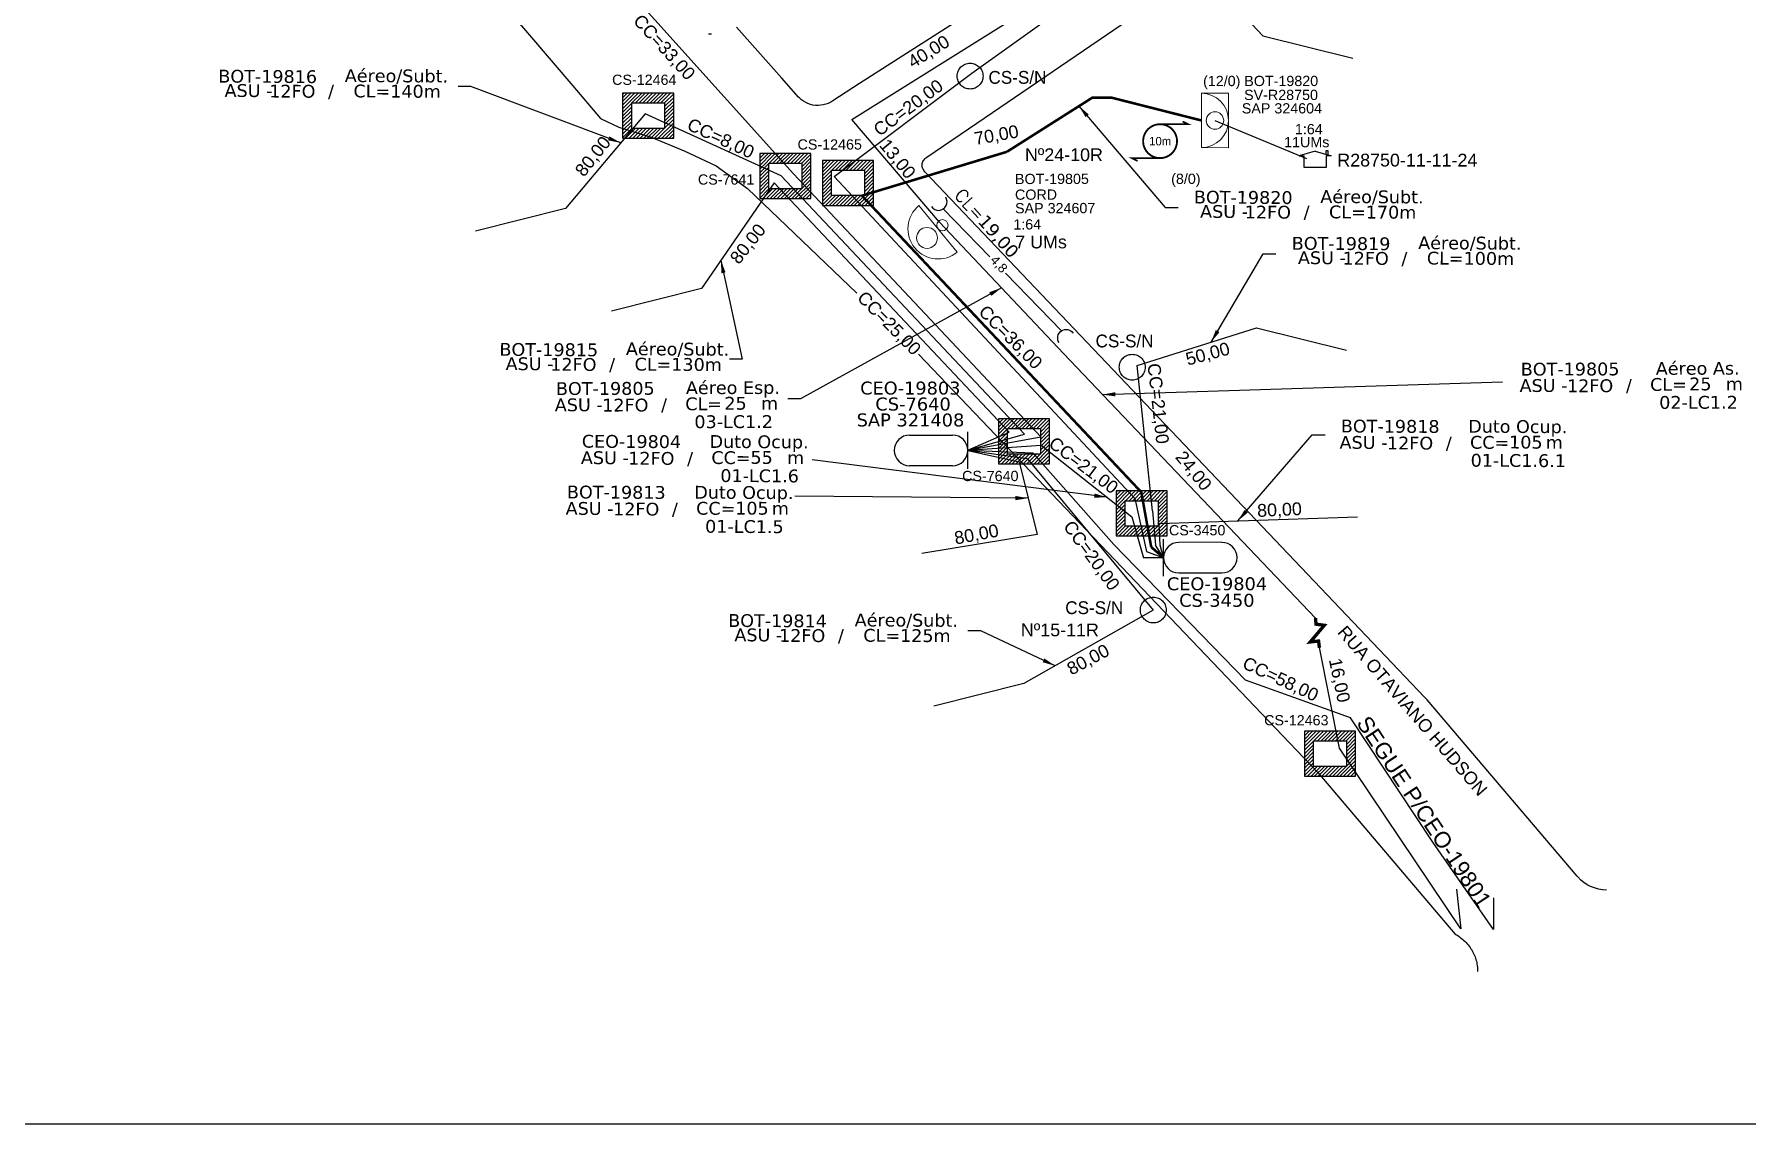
# Model space of a CAD drawing. Header units: metres. Extents: x -1286 to -445, y -500 to 94.
# Drawn here: x -978.2 to -710.5, y -499.8 to -329.5 of the extents above; entities that cross this region are included whole.
import ezdxf
from ezdxf.enums import TextEntityAlignment as Align

# ---------------------------------------------------------------- set-up
doc = ezdxf.new("R2010")
doc.units = ezdxf.units.M
doc.linetypes.add('PHANTOM2', pattern=[1.25, 0.625, -0.125, 0.125, -0.125, 0.125, -0.125])
for name, color, linetype in [('10.0-Cartográfico', 4, 'Continuous'), ('10.1-Caixas Subterrâneas', 5, 'Continuous'), ('10.3-Nome das Ruas', 252, 'Continuous'), ('20.4-CEOS', 1, 'Continuous'), ('20.5-CEO', 1, 'Continuous'), ('CAP a instalar', 1, 'Continuous'), ('Folga', 1, 'Continuous'), ('label_cabos', 7, 'Continuous'), ('Legenda', 1, 'Continuous'), ('locais', 7, 'Continuous'), ('Subida Lateral', 5, 'Continuous'), ('surveys', 7, 'Continuous'), ('surveys legendas', 7, 'Continuous')]:
    doc.layers.add(name, color=color, linetype=linetype)
for name, color, linetype, lineweight in [("20.0-LEGENDA DOS CDO'S", 1, 'Continuous', 0), ('20.1-CDO_INTERIOR', 1, 'Continuous', 0), ('20.2-CDO_POSTE', 1, 'Continuous', 5), ('20.6-CORDOALHA_SUPORTE', 7, 'Continuous', 25), ('CORDOALHA_SUPORTE', 7, 'Continuous', 25)]:
    doc.layers.add(name, color=color, linetype=linetype, lineweight=lineweight)
doc.layers.add('DROP DE CLIENTE', color=140, linetype='Continuous', plot=False)
doc.layers.add('EXTRA', color=50, linetype='Continuous', plot=False)
doc.styles.add('ARIAL', font='arial.ttf')
doc.styles.add('DIGICADE', font='arial.ttf')
doc.styles.add('ROMANS', font='romans.shx')
doc.styles.add('siredit', font='verdana.ttf')
doc.linetypes.add('FENCELINE1', pattern='A,0.25,-0.1,[133,ltypeshp.shx,S=0.1,R=0,X=-0.1,Y=0],-0.1,1', length=1.45)
doc.dimstyles.new('CC', dxfattribs={"dimtxt": 0.8, "dimasz": 2, "dimexe": 0.18, "dimexo": 0.0625, "dimgap": 0.09, "dimtad": 0, "dimdec": 0, "dimrnd": 1, "dimzin": 0, "dimdsep": 46, "dimtxsty": 'siredit', "dimblk": 'NONE', "dimcen": 0, "dimse1": 1, "dimse2": 1, "dimsd1": 1, "dimsd2": 1, "dimclrt": 7, "dimadec": 0, "dimazin": 0, "dimtfac": 1, "dimtdec": 0, "dimtofl": 0, "dimtmove": 0, "dimatfit": 3, "dimfxl": 0, "dimtolj": 1, "dimtzin": 0, "dimarcsym": 0})

# ---------------------------------------------------------------- blocks, each defined once
blk = doc.blocks.new('MHMZ')
at = {"color": 0, "linetype": 'PHANTOM2'}
blk.add_circle((0, 0), 0.0000101, dxfattribs=at)
blk = doc.blocks.new('Poste')
at = {"layer": 'locais', "color": 10}
blk.add_lwpolyline([(-43.07, -22.9), (-43.07, -22.9)], dxfattribs=at)
blk.add_lwpolyline([(-43.07, -22.9), (-43.07, -22.9)], dxfattribs=at)
blk.add_circle((-43.07, -22.9), 0.00000576, dxfattribs=at)
blk = doc.blocks.new('*X70')
at = {"color": 0, "linetype": 'Continuous'}
for p, q in [((-1.25, 0.34099), (-0.49099, 1.1)), ((-1.25, 0.517767), (-0.667767, 1.1)), ((-1.25, 0.694544), (-0.844544, 1.1)), ((-1.25, 0.87132), (-1.02132, 1.1)), ((-1.25, 1.048097), (-1.198097, 1.1)), ((-0.789214, 0.625), (-0.314214, 1.1)), ((-0.612437, 0.625), (-0.137437, 1.1)), ((-0.43566, 0.625), (0.03934, 1.1)), ((-0.258883, 0.625), (0.216117, 1.1)), ((-0.082107, 0.625), (0.392893, 1.1)), ((0.09467, 0.625), (0.56967, 1.1)), ((0.271447, 0.625), (0.746447, 1.1)), ((0.448223, 0.625), (0.923223, 1.1)), ((0.625, 0.625), (1.1, 1.1)), ((0.801777, 0.625), (1.25, 1.073223)), ((0.8035, 0.449947), (1.25, 0.896447)), ((-1.25, 0.164214), (-0.8035, 0.610714)), ((-1.25, -0.012563), (-0.8035, 0.433937)), ((-1.25, -0.18934), (-0.8035, 0.25716)), ((-1.25, -0.366117), (-0.8035, 0.080383)), ((0.8035, 0.27317), (1.25, 0.71967)), ((0.8035, 0.096393), (1.25, 0.542893)), ((0.8035, -0.080383), (1.25, 0.366117)), ((0.8035, -0.25716), (1.25, 0.18934)), ((0.8035, -0.433937), (1.25, 0.012563)), ((-1.25, -0.542893), (-0.8035, -0.096393)), ((-1.25, -0.71967), (-0.8035, -0.27317)), ((-1.25, -0.896447), (-0.8035, -0.449947)), ((-1.25, -1.073223), (-0.801777, -0.625)), ((-1.1, -1.1), (-0.625, -0.625)), ((-0.923223, -1.1), (-0.448223, -0.625)), ((-0.746447, -1.1), (-0.271447, -0.625)), ((-0.56967, -1.1), (-0.09467, -0.625)), ((-0.392893, -1.1), (0.082107, -0.625)), ((-0.216117, -1.1), (0.258883, -0.625)), ((-0.03934, -1.1), (0.43566, -0.625)), ((0.137437, -1.1), (0.612437, -0.625)), ((0.314214, -1.1), (0.789214, -0.625)), ((0.49099, -1.1), (1.25, -0.34099)), ((0.667767, -1.1), (1.25, -0.517767)), ((0.8035, -0.610714), (1.25, -0.164214)), ((0.844544, -1.1), (1.25, -0.694544)), ((1.02132, -1.1), (1.25, -0.87132)), ((1.198097, -1.1), (1.25, -1.048097))]:
    blk.add_line(p, q, dxfattribs=at)
blk = doc.blocks.new('MANHOLE_MQ')
at = {"color": 0, "linetype": 'Continuous'}
for p, q in [((0.00000623, 0.00000569), (-0.00000627, 0.00000569)), ((-0.00000627, 0.00000569), (-0.00000627, -0.00000531)), ((0.00000623, -0.00000531), (0.00000623, 0.00000569)), ((-0.00000404, 0.00000331), (0.00000399, 0.00000331)), ((-0.00000404, -0.00000294), (-0.00000404, 0.00000331)), ((0.00000399, 0.00000331), (0.00000399, -0.00000294)), ((0.00000399, -0.00000294), (-0.00000404, -0.00000294)), ((0.00000399, -0.00000294), (0.00000399, -0.00000294)), ((-0.00000627, -0.00000531), (0.00000623, -0.00000531))]:
    blk.add_line(p, q, dxfattribs=at)
at = {"color": 0, "linetype": 'Continuous', "xscale": 5e-06, "yscale": 5e-06, "zscale": 1e-05}
blk.add_blockref('*X70', (-0.00000002, 0.00000019), dxfattribs=at)
blk = doc.blocks.new('CDOE_CT_POST_DESENHO')
at = {"color": 0}
blk.add_line((2.14, 0.39), (-2.11, 0.39), dxfattribs=at)
for centre, radius in [((0.01, 1.4), 0.733), ((0.01, 0), 0.393)]:
    blk.add_circle(centre, radius, dxfattribs=at)
blk.add_arc((0.01, 0.39), 2.12, 0, 180, dxfattribs=at)
blk = doc.blocks.new('Inst CDOE-8 CAIXA DIST OPT CDOE 48F_8D C_SPL OPTAP')
at = {"layer": "20.0-LEGENDA DOS CDO'S", "color": 0}
for tag, p, style, flags in [('ID_ATIVIDADE', (0.12, 6.47), 'ARIAL', 3), ('FATOR', (7.92, 6.47), 'ARIAL', 1), ('QTDE', (0.23, -0.97), 'DIGICADE', 3)]:
    blk.add_attdef(tag, p, '', height=0.8, rotation=0.118, dxfattribs=dict(at, style=style, flags=flags))
at = {"layer": "20.0-LEGENDA DOS CDO'S", "color": 0, "style": 'ARIAL'}
for tag, p, height in [('FID', (0.12, 5.25), 0.8), ('FIBRAS_UTILIZADAS', (2.38, 5.26), 0.8), ('CORDOALHA', (0.12, 4.02), 0.8), ('SAP', (0.12, 2.96), 0.8), ('1:XX', (-0.01, 1.7), 0.8), ('UMS', (0.14, 0.22), 1)]:
    blk.add_attdef(tag, p, '', height=height, rotation=0.118, dxfattribs=at)
blk = doc.blocks.new('Inst CORD BENZINAL 4.55MM 3F (sem recursos)')
at = {"layer": '20.6-CORDOALHA_SUPORTE', "color": 0, "lineweight": 0, "style": 'ROMANS'}
blk.add_attdef('LANCE', text='', height=1, dxfattribs=at).set_placement((-0.54, -2.21), align=Align.RIGHT)
at = {"layer": '20.6-CORDOALHA_SUPORTE', "color": 0, "style": 'siredit'}
blk.add_attdef('QTDE', (-0.54, -2.21), '', height=1, rotation=359.69, dxfattribs=at)
at = {"layer": '20.6-CORDOALHA_SUPORTE', "color": 0, "lineweight": 0, "style": 'ROMANS'}
for tag, p, flags in [('FATOR', (-5.2, -4.44), 3), ('ID_ATIVIDADE', (-5.2, -6.67), 3), ('FID', (-5.2, -8.9), 1)]:
    blk.add_attdef(tag, p, '', height=1, dxfattribs=dict(at, flags=flags))
blk = doc.blocks.new('Inst CB DT OCUP CFOA-SM-ASU-120-S-12')
at = {"layer": 'label_cabos', "color": 0, "style": 'siredit'}
for tag, flags, p in [('ID_ATIVIDADE', 3, (1.31, 2.67)), ('FATOR', 1, (11.56, 2.55))]:
    blk.add_attdef(tag, text='', height=1, rotation=359.69, dxfattribs=dict(at, flags=flags)).set_placement(p, align=Align.MIDDLE_CENTER)
for tag, p in [('DESTINO_CABO', (3.13, 1.26)), ('TIPO_CABO', (13.11, 1.24)), ('TIPO_CABO', (1.26, 0)), ('CABO', (4.69, -0.05)), ('/', (7.71, -0.05)), ('LANCE', (10.91, 0)), ('UND', (15.96, 0)), ('FID', (13.15, -1.41))]:
    blk.add_attdef(tag, text='', height=1, rotation=359.69, dxfattribs=at).set_placement(p, align=Align.MIDDLE_CENTER)
blk.add_attdef('QTDE', (12.43, -0.47), '', height=1, rotation=359.69, dxfattribs=at)
blk = doc.blocks.new('_None')
blk = doc.blocks.new('LEGENDA DOS CABOS')
at = {"layer": 'EXTRA', "color": 0, "style": 'siredit'}
for tag, p in [('ID', (4.6, 0.97)), ('XX', (9.03, 0.97))]:
    blk.add_attdef(tag, text='', height=0.48, rotation=359.69, dxfattribs=at).set_placement(p, align=Align.MIDDLE_CENTER)
at = {"layer": 'Legenda', "color": 0, "style": 'siredit'}
for tag, p in [('TIPO_CABO', (1.31, 0)), ('CABO', (4.69, -0.05)), ('/', (6.81, -0.05)), ('METROS', (10.03, -0.05))]:
    blk.add_attdef(tag, text='', height=0.8, rotation=359.69, dxfattribs=at).set_placement(p, align=Align.MIDDLE_CENTER)
blk = doc.blocks.new('Inst CB ESP CFOA-SM-ASU-120-S-12')
at = {"layer": 'label_cabos', "color": 0, "style": 'siredit'}
for tag, flags, p in [('ID_ATIVIDADE', 3, (1.31, 2.67)), ('FATOR', 1, (11.56, 2.55))]:
    blk.add_attdef(tag, text='', height=1, rotation=359.69, dxfattribs=dict(at, flags=flags)).set_placement(p, align=Align.MIDDLE_CENTER)
for tag, p in [('DESTINO_CABO', (3.13, 1.26)), ('TIPO_CABO', (13.11, 1.24)), ('TIPO_CABO', (1.26, 0)), ('CABO', (4.69, -0.05)), ('/', (7.71, -0.05)), ('LANCE', (10.81, 0)), ('UND', (15.96, 0)), ('FID', (13.15, -1.41))]:
    blk.add_attdef(tag, text='', height=1, rotation=359.69, dxfattribs=at).set_placement(p, align=Align.MIDDLE_CENTER)
blk.add_attdef('QTDE', (12.43, -0.47), '', height=1, rotation=359.69, dxfattribs=at)
blk = doc.blocks.new('Inst CB AS CFOA-SM-ASU-120-S-12')
at = {"layer": 'label_cabos', "color": 0, "style": 'siredit'}
for tag, flags, p in [('ID_ATIVIDADE', 3, (1.31, 2.67)), ('FATOR', 1, (11.56, 2.55))]:
    blk.add_attdef(tag, text='', height=1, rotation=359.69, dxfattribs=dict(at, flags=flags)).set_placement(p, align=Align.MIDDLE_CENTER)
for tag, p in [('DESTINO_CABO', (3.13, 1.26)), ('TIPO_CABO', (13.11, 1.24)), ('TIPO_CABO', (1.26, 0)), ('CABO', (4.69, -0.05)), ('/', (7.71, -0.05)), ('LANCE', (10.81, 0)), ('UND', (15.96, 0)), ('FID', (13.15, -1.41))]:
    blk.add_attdef(tag, text='', height=1, rotation=359.69, dxfattribs=at).set_placement(p, align=Align.MIDDLE_CENTER)
blk.add_attdef('QTDE', (12.43, -0.47), '', height=1, rotation=359.69, dxfattribs=at)
blk = doc.blocks.new('A$C07E14978')
at = {"layer": 'Folga', "color": 0, "const_width": 0.146}
blk.add_lwpolyline([(2.23, 2.92, 1.000012), (2.23, 0.28, 0.999978)], format="xyb", close=True, dxfattribs=at)
at = {"layer": 'Folga', "color": 0, "const_width": 0.137}
for points in [[(2.23, 2.92), (4.42, 2.92), (3.98, 3.13)], [(2.23, 0.28), (0.03, 0.28), (0.47, 0.06)]]:
    blk.add_lwpolyline(points, dxfattribs=at)
at = {"layer": 'Folga', "color": 0}
blk.add_text('10m', height=0.659, dxfattribs=at).set_placement((1.38, 1.27))

msp = doc.modelspace()

# ---------------------------------------------------------------- linework, layer by layer
msp.add_lwpolyline([(-1286.07, -499.81), (-445.07, -499.81), (-445.07, 94.19), (-1286.07, 94.19)], close=True)
at = {"layer": '10.0-Cartográfico'}
for points in [[(-791.68, -300.51), (-849.17, -337.24)], [(-830.86, -343.42), (-784.41, -311.76)], [(-907.24, -322.04), (-894.04, -337.56)], [(-861.34, -336.38), (-868.43, -328.4)], [(-872.32, -329.51), (-872.41, -329.53), (-872.51, -329.53), (-872.63, -329.53), (-872.73, -329.53), (-872.82, -329.52)], [(-849.17, -337.24), (-853.38, -339.93), (-853.7, -340.15), (-854.07, -340.32), (-854.46, -340.47), (-854.85, -340.56), (-855.26, -340.62), (-855.67, -340.64), (-856.06, -340.63), (-856.47, -340.58), (-856.86, -340.49), (-857.25, -340.35), (-857.6, -340.18), (-857.96, -339.98), (-858.27, -339.75), (-858.57, -339.48), (-858.71, -339.34), (-861.34, -336.38)], [(-894.04, -337.56), (-889.67, -342.69), (-886.84, -344.03), (-881.77, -345.58), (-876.61, -347.75), (-871.62, -350.06), (-866.69, -353.61), (-849.6, -369.99)], [(-732.39, -463.3), (-732.99, -463.25), (-733.64, -463.13), (-734.26, -462.95), (-734.88, -462.71), (-735.41, -462.44), (-735.91, -462.12), (-736.39, -461.73), (-736.89, -461.24), (-736.99, -461.13), (-760.45, -433.56), (-760.85, -433.11), (-838.96, -351), (-839.11, -350.82), (-839.21, -350.68), (-839.28, -350.54), (-839.34, -350.4), (-839.39, -350.22), (-839.41, -350.11), (-839.41, -349.94), (-839.41, -349.84), (-839.39, -349.73), (-839.34, -349.58), (-839.27, -349.42), (-839.17, -349.24), (-839.09, -349.13), (-838.96, -348.98), (-838.81, -348.84), (-838.65, -348.73), (-830.86, -343.42)], [(-839.97, -379.54), (-777.52, -444.93), (-756.08, -470.14), (-755.86, -470.27), (-755.65, -470.4), (-755.45, -470.54), (-755.25, -470.68), (-755.05, -470.83), (-754.86, -470.99), (-754.68, -471.15), (-754.51, -471.32), (-754.34, -471.5), (-754.17, -471.68), (-754.02, -471.86), (-753.87, -472.05), (-753.73, -472.25), (-753.59, -472.45), (-753.46, -472.65), (-753.34, -472.86), (-753.23, -473.07), (-753.13, -473.28), (-753.03, -473.5), (-752.95, -473.72), (-752.87, -473.94), (-752.8, -474.17), (-752.74, -474.4), (-752.68, -474.63), (-752.64, -474.86), (-752.6, -475.09), (-752.58, -475.32), (-752.56, -475.56), (-752.55, -475.79), (-752.55, -476.01)]]:
    msp.add_lwpolyline(points, dxfattribs=at)
at = {"layer": '20.1-CDO_INTERIOR', "color": 1, "lineweight": 18}
msp.add_lwpolyline([(-791.49, -347.25), (-791.49, -338.75), (-795.74, -338.74), (-795.74, -347.24)], close=True, dxfattribs=at)
msp.add_circle((-793.61, -343), 1.36, dxfattribs=at)
msp.add_arc((-795.74, -342.99), 4.25, 269.9724, 89.9724, dxfattribs=at)
at = {"layer": '20.5-CEO', "color": 5}
for p, q in [((-792.55, -408.93), (-799.27, -408.94)), ((-799.26, -413.72), (-792.55, -413.72))]:
    msp.add_line(p, q, dxfattribs=at)
msp.add_lwpolyline([(-801.66, -414.22), (-801.66, -408.45)], dxfattribs=at)
for centre, start, end in [((-799.26, -411.33), 90.0388, 270.0388), ((-792.55, -411.33), 270.0388, 90.0388)]:
    msp.add_arc(centre, 2.39, start, end, dxfattribs=at)
at = {"layer": 'CAP a instalar', "color": 7, "ltscale": 5}
for p, q in [((-841.35, -392.16), (-834.64, -392.17)), ((-834.64, -396.96), (-841.36, -396.95))]:
    msp.add_line(p, q, dxfattribs=at)
for points in [[(-892.03, -315.2), (-859.52, -351.34)], [(-806.15, -402.1), (-806.15, -402.1), (-853.18, -351.75), (-831.65, -335.58), (-801.13, -313.76), (-786.15, -329.75), (-772.07, -333.28)], [(-882.73, -341.98), (-895.16, -356.78), (-909.24, -360.3)], [(-861.42, -351.66), (-882.73, -341.98)], [(-862.56, -352.74), (-873.91, -369.26), (-887.99, -372.79)], [(-862.56, -352.74), (-825.8, -391.72)], [(-861.42, -351.66), (-823.39, -392)], [(-859.52, -351.34), (-820.85, -392.43)], [(-803.4, -403.99), (-805.76, -381.29), (-787.12, -375.39), (-773.04, -378.92)], [(-832.25, -397.45), (-832.25, -391.68)], [(-832.25, -394.52), (-825.8, -391.72)], [(-832.25, -394.52), (-823.39, -392)], [(-832.25, -394.52), (-820.85, -392.43)], [(-832.25, -394.56), (-824.22, -396.35), (-821.39, -407.72), (-839.45, -410.69)], [(-832.25, -394.52), (-820.81, -393.72), (-806.63, -404.93)], [(-832.25, -394.52), (-822.99, -395.84)], [(-832.25, -394.52), (-822.1, -394.94)], [(-822.99, -395.84), (-803.25, -419.51)], [(-750.05, -464.49), (-750.08, -469.44), (-759.56, -455.81), (-772.41, -436.38), (-788.82, -430.45), (-809.41, -409.29), (-822.1, -394.94)], [(-806.15, -402.1), (-804.33, -410.35)], [(-803.4, -403.99), (-802.91, -409.38)], [(-806.63, -404.93), (-804.8, -411.33)], [(-802.33, -406.01), (-771.32, -404.93)], [(-801.66, -411.33), (-802.19, -409.35), (-802.33, -406.01)], [(-801.66, -411.33), (-802.91, -409.38)], [(-801.66, -411.33), (-804.8, -411.33)], [(-804.33, -410.35), (-801.66, -411.33)], [(-803.25, -419.51), (-823.49, -431), (-837.57, -434.53)], [(-755.82, -463.12), (-755.19, -469.35), (-774.12, -441.12), (-777.29, -425.35)]]:
    msp.add_lwpolyline(points, dxfattribs=at)
at = {"layer": 'CAP a instalar', "color": 7, "linetype": 'FENCELINE1', "ltscale": 5}
for points in [[(-836.67, -358.9), (-850.41, -342.82), (-819.52, -323.5)], [(-777.89, -420.76), (-817.3, -379.43), (-836.67, -358.9)]]:
    msp.add_lwpolyline(points, dxfattribs=at)
at = {"layer": 'CAP a instalar', "color": 1, "ltscale": 5, "const_width": 0.4}
for points in [[(-826.14, -347.89), (-812.77, -339.42), (-809.82, -339.42), (-795.74, -342.99)], [(-848.81, -354.75), (-826.14, -347.89)], [(-805.13, -401.09), (-805.13, -401.09), (-848.81, -354.75)], [(-805.13, -401.09), (-803.58, -409.67)], [(-801.66, -411.33), (-803.58, -409.67)]]:
    msp.add_lwpolyline(points, dxfattribs=at)
at = {"layer": 'CAP a instalar', "color": 7, "ltscale": 5}
for centre, start, end in [((-841.36, -394.56), 89.9612, 269.9612), ((-834.64, -394.56), 269.9612, 89.9612)]:
    msp.add_arc(centre, 2.39, start, end, dxfattribs=at)
at = {"layer": 'CORDOALHA_SUPORTE'}
for points in [[(-837.95, -356.44, 1), (-835.72, -354.98)], [(-817.98, -377.72, -1), (-815.77, -376.24)]]:
    msp.add_lwpolyline(points, format="xyb", dxfattribs=at)
for points in [[(-836.11, -356.83), (-828.83, -364.32)], [(-826.36, -366.86), (-817.62, -375.87)]]:
    msp.add_lwpolyline(points, dxfattribs=at)
at = {"layer": 'DROP DE CLIENTE'}
msp.add_lwpolyline([(-793.61, -343), (-779.31, -348.94)], dxfattribs=at)
at = {"layer": 'Subida Lateral', "color": 5, "const_width": 0.521}
msp.add_lwpolyline([(-777.28, -425.41), (-777.41, -424.36), (-778.71, -424.5), (-776.51, -421.9), (-777.81, -421.72), (-777.89, -420.76)], dxfattribs=at)
at = {"layer": 'surveys'}
for p, q in [((-777.93, -347.79), (-780.44, -348.52)), ((-777.93, -347.79), (-775.42, -348.52)), ((-776.24, -347.68), (-775.98, -347.68)), ((-776.24, -348.27), (-776.24, -347.68)), ((-775.98, -347.68), (-775.98, -348.34)), ((-780.44, -348.52), (-779.66, -348.52)), ((-779.65, -350.32), (-779.65, -348.53)), ((-776.21, -350.32), (-779.65, -350.32)), ((-775.42, -348.52), (-776.21, -348.52)), ((-776.21, -348.52), (-776.21, -350.32))]:
    msp.add_line(p, q, dxfattribs=at)

# ---------------------------------------------------------------- block references
for p in [(-822.94, -322.64), (-837.87, -354.75)]:
    msp.add_blockref('Poste', p)
at = {"layer": '10.1-Caixas Subterrâneas', "xscale": 200000, "yscale": 200000, "zscale": 200000}
for p in [(-831.9, -336.06), (-806.55, -381.56), (-803.25, -419.51)]:
    msp.add_blockref('MHMZ', p, dxfattribs=at)
at = {"layer": '10.1-Caixas Subterrâneas', "color": 30, "xscale": 639575.1086223163, "yscale": 639575.1086223164, "zscale": 639575.1086223164, "rotation": 180.0000000000627}
for p in [(-882.26, -342.14), (-860.81, -351.56), (-851.02, -352.63), (-823.49, -393.02), (-805.09, -404.3), (-775.65, -441.83)]:
    msp.add_blockref('MANHOLE_MQ', p, dxfattribs=at)
at = {"layer": "20.0-LEGENDA DOS CDO'S", "color": 7, "lineweight": 0}
ref = msp.add_blockref('Inst CDOE-8 CAIXA DIST OPT CDOE 48F_8D C_SPL OPTAP', (-825.12, -363.44), dxfattribs=dict(at, xscale=2, yscale=2, zscale=2))
ref.add_attrib('FID', 'BOT-19805', (-824.88, -352.94), dxfattribs={"color": 0, "height": 1.6, "rotation": 0.118, "style": 'ARIAL'})
ref.add_attrib('CORDOALHA', 'CORD', (-824.88, -355.39), dxfattribs={"color": 0, "height": 1.6, "rotation": 0.118, "style": 'ARIAL'})
ref.add_attrib('SAP', 'SAP 324607', (-824.87, -357.51), dxfattribs={"color": 0, "height": 1.6, "rotation": 0.118, "style": 'ARIAL'})
ref.add_attrib('1:XX', '1:64', (-825.14, -360.04), dxfattribs={"color": 0, "height": 1.6, "rotation": 0.118, "style": 'ARIAL'})
ref.add_attrib('UMS', '7 UMs', (-824.84, -363), dxfattribs={"color": 0, "height": 2, "rotation": 0.118, "style": 'ARIAL'})
ref.add_attrib('FIBRAS_UTILIZADAS', '(8/0)', dxfattribs={"color": 0, "height": 1.6, "rotation": 0.118, "style": 'ARIAL'}).set_placement((-798.16, -352.91), align=Align.CENTER)
at = {"layer": '20.2-CDO_POSTE', "color": 7, "linetype": 'FENCELINE1', "xscale": 2.226240111607777, "yscale": 2.226240111607777, "zscale": 2.226240111607777, "rotation": 129.4200541366568}
msp.add_blockref('CDOE_CT_POST_DESENHO', (-836.21, -359.39), dxfattribs=at)
at = {"layer": '20.6-CORDOALHA_SUPORTE', "color": 0, "lineweight": 0, "xscale": 2, "yscale": 2, "zscale": 2, "rotation": 312.2106074019819}
msp.add_blockref('Inst CORD BENZINAL 4.55MM 3F (sem recursos)', (-826.82, -356.68), dxfattribs=at).add_auto_attribs({'QTDE': '19,00', 'LANCE': 'CL='})
at = {"layer": 'Folga', "xscale": 2.006958307478562, "yscale": 2.006958307478562, "zscale": 2.006958307478562}
msp.add_blockref('A$C07E14978', (-806.67, -349.44), dxfattribs=at)
at = {"layer": 'label_cabos', "color": 0, "lineweight": 0}
ref = msp.add_blockref('LEGENDA DOS CABOS', (-950.21, -339.37), dxfattribs=dict(at, xscale=2, yscale=2, zscale=2))
ref.add_attrib('ID', 'BOT-19816', dxfattribs={"color": 0, "height": 2, "rotation": 359.69, "style": 'siredit'}).set_placement((-941.73, -336.11), align=Align.MIDDLE_CENTER)
ref.add_attrib('CABO', '12FO', dxfattribs={"color": 0, "height": 2, "rotation": 359.69, "style": 'siredit'}).set_placement((-937.88, -338.42), align=Align.MIDDLE_CENTER)
ref.add_attrib('METROS', 'CL=140m', dxfattribs={"color": 0, "height": 2, "rotation": 359.69, "style": 'siredit'}).set_placement((-921.49, -338.42), align=Align.MIDDLE_CENTER)
ref.add_attrib('XX', 'Aéreo/Subt.', dxfattribs={"color": 0, "height": 2, "rotation": 359.69, "style": 'siredit'}).set_placement((-921.6, -336.02), align=Align.MIDDLE_CENTER)
ref.add_attrib('/', '/', dxfattribs={"color": 0, "height": 2, "rotation": 359.69, "style": 'siredit'}).set_placement((-931.83, -338.42), align=Align.MIDDLE_CENTER)
ref.add_attrib('TIPO_CABO', 'ASU -', dxfattribs={"color": 0, "height": 2, "rotation": 359.69, "style": 'siredit'}).set_placement((-944.73, -338.32), align=Align.MIDDLE_CENTER)
ref = msp.add_blockref('LEGENDA DOS CABOS', (-797.67, -358.27), dxfattribs=dict(at, xscale=2, yscale=2, zscale=2))
ref.add_attrib('ID', 'BOT-19820', dxfattribs={"color": 0, "height": 2, "rotation": 359.69, "style": 'siredit'}).set_placement((-789.19, -355.01), align=Align.MIDDLE_CENTER)
ref.add_attrib('CABO', '12FO', dxfattribs={"color": 0, "height": 2, "rotation": 359.69, "style": 'siredit'}).set_placement((-785.34, -357.32), align=Align.MIDDLE_CENTER)
ref.add_attrib('METROS', 'CL=170m', dxfattribs={"color": 0, "height": 2, "rotation": 359.69, "style": 'siredit'}).set_placement((-768.95, -357.32), align=Align.MIDDLE_CENTER)
ref.add_attrib('XX', 'Aéreo/Subt.', dxfattribs={"color": 0, "height": 2, "rotation": 359.69, "style": 'siredit'}).set_placement((-769.06, -354.92), align=Align.MIDDLE_CENTER)
ref.add_attrib('/', '/', dxfattribs={"color": 0, "height": 2, "rotation": 359.69, "style": 'siredit'}).set_placement((-779.29, -357.32), align=Align.MIDDLE_CENTER)
ref.add_attrib('TIPO_CABO', 'ASU -', dxfattribs={"color": 0, "height": 2, "rotation": 359.69, "style": 'siredit'}).set_placement((-792.19, -357.22), align=Align.MIDDLE_CENTER)
ref = msp.add_blockref('LEGENDA DOS CABOS', (-782.37, -365.49), dxfattribs=dict(at, xscale=2, yscale=2, zscale=2))
ref.add_attrib('ID', 'BOT-19819', dxfattribs={"color": 0, "height": 2, "rotation": 359.69, "style": 'siredit'}).set_placement((-773.89, -362.23), align=Align.MIDDLE_CENTER)
ref.add_attrib('CABO', '12FO', dxfattribs={"color": 0, "height": 2, "rotation": 359.69, "style": 'siredit'}).set_placement((-770.04, -364.54), align=Align.MIDDLE_CENTER)
ref.add_attrib('METROS', 'CL=100m', dxfattribs={"color": 0, "height": 2, "rotation": 359.69, "style": 'siredit'}).set_placement((-753.65, -364.54), align=Align.MIDDLE_CENTER)
ref.add_attrib('XX', 'Aéreo/Subt.', dxfattribs={"color": 0, "height": 2, "rotation": 359.69, "style": 'siredit'}).set_placement((-753.76, -362.15), align=Align.MIDDLE_CENTER)
ref.add_attrib('/', '/', dxfattribs={"color": 0, "height": 2, "rotation": 359.69, "style": 'siredit'}).set_placement((-763.99, -364.54), align=Align.MIDDLE_CENTER)
ref.add_attrib('TIPO_CABO', 'ASU -', dxfattribs={"color": 0, "height": 2, "rotation": 359.69, "style": 'siredit'}).set_placement((-776.89, -364.45), align=Align.MIDDLE_CENTER)
ref = msp.add_blockref('LEGENDA DOS CABOS', (-906.26, -382.07), dxfattribs=dict(at, xscale=2, yscale=2, zscale=2))
ref.add_attrib('ID', 'BOT-19815', dxfattribs={"color": 0, "height": 2, "rotation": 359.69, "style": 'siredit'}).set_placement((-897.78, -378.81), align=Align.MIDDLE_CENTER)
ref.add_attrib('CABO', '12FO', dxfattribs={"color": 0, "height": 2, "rotation": 359.69, "style": 'siredit'}).set_placement((-893.93, -381.12), align=Align.MIDDLE_CENTER)
ref.add_attrib('METROS', 'CL=130m', dxfattribs={"color": 0, "height": 2, "rotation": 359.69, "style": 'siredit'}).set_placement((-877.54, -381.12), align=Align.MIDDLE_CENTER)
ref.add_attrib('XX', 'Aéreo/Subt.', dxfattribs={"color": 0, "height": 2, "rotation": 359.69, "style": 'siredit'}).set_placement((-877.65, -378.72), align=Align.MIDDLE_CENTER)
ref.add_attrib('/', '/', dxfattribs={"color": 0, "height": 2, "rotation": 359.69, "style": 'siredit'}).set_placement((-887.88, -381.12), align=Align.MIDDLE_CENTER)
ref.add_attrib('TIPO_CABO', 'ASU -', dxfattribs={"color": 0, "height": 2, "rotation": 359.69, "style": 'siredit'}).set_placement((-900.78, -381.02), align=Align.MIDDLE_CENTER)
at = {"layer": 'label_cabos'}
ref = msp.add_blockref('Inst CB AS CFOA-SM-ASU-120-S-12', (-744.32, -384.43), dxfattribs=dict(at, xscale=2, yscale=2, zscale=2, rotation=0.4634636605575971))
ref.add_attrib('DESTINO_CABO', 'BOT-19805', dxfattribs={"color": 0, "height": 2, "rotation": 0.1535, "style": 'siredit'}).set_placement((-738.08, -381.85), align=Align.MIDDLE_CENTER)
ref.add_attrib('TIPO_CABO', 'Aéreo As.', dxfattribs={"color": 0, "height": 2, "rotation": 0.1535, "style": 'siredit'}).set_placement((-718.13, -381.73), align=Align.MIDDLE_CENTER)
ref.add_attrib('CABO', '12FO', dxfattribs={"color": 0, "height": 2, "rotation": 0.1535, "style": 'siredit'}).set_placement((-734.95, -384.46), align=Align.MIDDLE_CENTER)
ref.add_attrib('/', '/', dxfattribs={"color": 0, "height": 2, "rotation": 0.1535, "style": 'siredit'}).set_placement((-728.89, -384.41), align=Align.MIDDLE_CENTER)
ref.add_attrib('TIPO_CABO', 'ASU - ', dxfattribs={"color": 0, "height": 2, "rotation": 0.1535, "style": 'siredit'}).set_placement((-741.8, -384.42), align=Align.MIDDLE_CENTER)
ref.add_attrib('FID', '02-LC1.2', dxfattribs={"color": 0, "height": 2, "rotation": 0.1535, "style": 'siredit'}).set_placement((-718, -387.05), align=Align.MIDDLE_CENTER)
ref.add_attrib('LANCE', 'CL=', dxfattribs={"color": 0, "height": 2, "rotation": 0.1535, "style": 'siredit'}).set_placement((-722.7, -384.25), align=Align.MIDDLE_CENTER)
ref.add_attrib('QTDE', '25', (-719.46, -385.18), dxfattribs={"color": 0, "height": 2, "rotation": 0.1535, "style": 'siredit'})
ref.add_attrib('UND', 'm', dxfattribs={"color": 0, "height": 2, "rotation": 0.1535, "style": 'siredit'}).set_placement((-712.39, -384.17), align=Align.MIDDLE_CENTER)
ref = msp.add_blockref('Inst CB ESP CFOA-SM-ASU-120-S-12', (-895.19, -387.46), dxfattribs=dict(at, xscale=2, yscale=2, zscale=2, rotation=0.4634636605575916))
ref.add_attrib('DESTINO_CABO', 'BOT-19805', dxfattribs={"color": 0, "height": 2, "rotation": 0.1535, "style": 'siredit'}).set_placement((-888.94, -384.88), align=Align.MIDDLE_CENTER)
ref.add_attrib('TIPO_CABO', 'Aéreo Esp.', dxfattribs={"color": 0, "height": 2, "rotation": 0.1535, "style": 'siredit'}).set_placement((-868.99, -384.75), align=Align.MIDDLE_CENTER)
ref.add_attrib('CABO', '12FO', dxfattribs={"color": 0, "height": 2, "rotation": 0.1535, "style": 'siredit'}).set_placement((-885.81, -387.48), align=Align.MIDDLE_CENTER)
ref.add_attrib('/', '/', dxfattribs={"color": 0, "height": 2, "rotation": 0.1535, "style": 'siredit'}).set_placement((-879.76, -387.43), align=Align.MIDDLE_CENTER)
ref.add_attrib('TIPO_CABO', 'ASU - ', dxfattribs={"color": 0, "height": 2, "rotation": 0.1535, "style": 'siredit'}).set_placement((-892.66, -387.44), align=Align.MIDDLE_CENTER)
ref.add_attrib('FID', '03-LC1.2', dxfattribs={"color": 0, "height": 2, "rotation": 0.1535, "style": 'siredit'}).set_placement((-868.87, -390.07), align=Align.MIDDLE_CENTER)
ref.add_attrib('LANCE', 'CL=', dxfattribs={"color": 0, "height": 2, "rotation": 0.1535, "style": 'siredit'}).set_placement((-873.57, -387.28), align=Align.MIDDLE_CENTER)
ref.add_attrib('QTDE', '25', (-870.32, -388.2), dxfattribs={"color": 0, "height": 2, "rotation": 0.1535, "style": 'siredit'})
ref.add_attrib('UND', 'm', dxfattribs={"color": 0, "height": 2, "rotation": 0.1535, "style": 'siredit'}).set_placement((-863.26, -387.19), align=Align.MIDDLE_CENTER)
at = {"layer": 'label_cabos', "color": 0, "lineweight": 0}
ref = msp.add_blockref('Inst CB DT OCUP CFOA-SM-ASU-120-S-12', (-772.47, -393.32), dxfattribs=dict(at, xscale=2, yscale=2, zscale=2))
ref.add_attrib('DESTINO_CABO', 'BOT-19818', dxfattribs={"color": 0, "height": 2, "rotation": 359.69, "style": 'siredit'}).set_placement((-766.21, -390.79), align=Align.MIDDLE_CENTER)
ref.add_attrib('CABO', '12FO', dxfattribs={"color": 0, "height": 2, "rotation": 359.69, "style": 'siredit'}).set_placement((-763.1, -393.42), align=Align.MIDDLE_CENTER)
ref.add_attrib('TIPO_CABO', 'Duto Ocup.', dxfattribs={"color": 0, "height": 2, "rotation": 359.69, "style": 'siredit'}).set_placement((-746.26, -390.83), align=Align.MIDDLE_CENTER)
ref.add_attrib('/', '/', dxfattribs={"color": 0, "height": 2, "rotation": 359.69, "style": 'siredit'}).set_placement((-757.05, -393.42), align=Align.MIDDLE_CENTER)
ref.add_attrib('TIPO_CABO', 'ASU - ', dxfattribs={"color": 0, "height": 2, "rotation": 359.69, "style": 'siredit'}).set_placement((-769.95, -393.32), align=Align.MIDDLE_CENTER)
ref.add_attrib('FID', '01-LC1.6.1', dxfattribs={"color": 0, "height": 2, "rotation": 359.69, "style": 'siredit'}).set_placement((-746.18, -396.14), align=Align.MIDDLE_CENTER)
ref.add_attrib('LANCE', 'CC=', dxfattribs={"color": 0, "height": 2, "rotation": 359.69, "style": 'siredit'}).set_placement((-750.66, -393.31), align=Align.MIDDLE_CENTER)
ref.add_attrib('QTDE', '105', (-747.62, -394.26), dxfattribs={"color": 0, "height": 2, "rotation": 359.69, "style": 'siredit'})
ref.add_attrib('UND', 'm', dxfattribs={"color": 0, "height": 2, "rotation": 359.69, "style": 'siredit'}).set_placement((-740.55, -393.31), align=Align.MIDDLE_CENTER)
ref = msp.add_blockref('Inst CB DT OCUP CFOA-SM-ASU-120-S-12', (-891.11, -395.7), dxfattribs=dict(at, xscale=2, yscale=2, zscale=2))
ref.add_attrib('DESTINO_CABO', 'CEO-19804', dxfattribs={"color": 0, "height": 2, "rotation": 359.69, "style": 'siredit'}).set_placement((-884.85, -393.17), align=Align.MIDDLE_CENTER)
ref.add_attrib('CABO', '12FO', dxfattribs={"color": 0, "height": 2, "rotation": 359.69, "style": 'siredit'}).set_placement((-881.74, -395.8), align=Align.MIDDLE_CENTER)
ref.add_attrib('TIPO_CABO', 'Duto Ocup.', dxfattribs={"color": 0, "height": 2, "rotation": 359.69, "style": 'siredit'}).set_placement((-864.89, -393.21), align=Align.MIDDLE_CENTER)
ref.add_attrib('/', '/', dxfattribs={"color": 0, "height": 2, "rotation": 359.69, "style": 'siredit'}).set_placement((-875.68, -395.8), align=Align.MIDDLE_CENTER)
ref.add_attrib('TIPO_CABO', 'ASU - ', dxfattribs={"color": 0, "height": 2, "rotation": 359.69, "style": 'siredit'}).set_placement((-888.58, -395.71), align=Align.MIDDLE_CENTER)
ref.add_attrib('FID', '01-LC1.6', dxfattribs={"color": 0, "height": 2, "rotation": 359.69, "style": 'siredit'}).set_placement((-864.81, -398.53), align=Align.MIDDLE_CENTER)
ref.add_attrib('LANCE', 'CC=', dxfattribs={"color": 0, "height": 2, "rotation": 359.69, "style": 'siredit'}).set_placement((-869.29, -395.7), align=Align.MIDDLE_CENTER)
ref.add_attrib('QTDE', '55', (-866.25, -396.65), dxfattribs={"color": 0, "height": 2, "rotation": 359.69, "style": 'siredit'})
ref.add_attrib('UND', 'm', dxfattribs={"color": 0, "height": 2, "rotation": 359.69, "style": 'siredit'}).set_placement((-859.18, -395.7), align=Align.MIDDLE_CENTER)
ref = msp.add_blockref('Inst CB DT OCUP CFOA-SM-ASU-120-S-12', (-893.48, -403.63), dxfattribs=dict(at, xscale=2, yscale=2, zscale=2))
ref.add_attrib('DESTINO_CABO', 'BOT-19813', dxfattribs={"color": 0, "height": 2, "rotation": 359.69, "style": 'siredit'}).set_placement((-887.22, -401.1), align=Align.MIDDLE_CENTER)
ref.add_attrib('CABO', '12FO', dxfattribs={"color": 0, "height": 2, "rotation": 359.69, "style": 'siredit'}).set_placement((-884.11, -403.73), align=Align.MIDDLE_CENTER)
ref.add_attrib('TIPO_CABO', 'Duto Ocup.', dxfattribs={"color": 0, "height": 2, "rotation": 359.69, "style": 'siredit'}).set_placement((-867.27, -401.14), align=Align.MIDDLE_CENTER)
ref.add_attrib('/', '/', dxfattribs={"color": 0, "height": 2, "rotation": 359.69, "style": 'siredit'}).set_placement((-878.06, -403.73), align=Align.MIDDLE_CENTER)
ref.add_attrib('TIPO_CABO', 'ASU - ', dxfattribs={"color": 0, "height": 2, "rotation": 359.69, "style": 'siredit'}).set_placement((-890.96, -403.64), align=Align.MIDDLE_CENTER)
ref.add_attrib('FID', '01-LC1.5', dxfattribs={"color": 0, "height": 2, "rotation": 359.69, "style": 'siredit'}).set_placement((-867.19, -406.46), align=Align.MIDDLE_CENTER)
ref.add_attrib('LANCE', 'CC=', dxfattribs={"color": 0, "height": 2, "rotation": 359.69, "style": 'siredit'}).set_placement((-871.67, -403.62), align=Align.MIDDLE_CENTER)
ref.add_attrib('QTDE', '105', (-868.63, -404.58), dxfattribs={"color": 0, "height": 2, "rotation": 359.69, "style": 'siredit'})
ref.add_attrib('UND', 'm', dxfattribs={"color": 0, "height": 2, "rotation": 359.69, "style": 'siredit'}).set_placement((-861.56, -403.62), align=Align.MIDDLE_CENTER)
ref = msp.add_blockref('LEGENDA DOS CABOS', (-870.49, -424.45), dxfattribs=dict(at, xscale=2, yscale=2, zscale=2))
ref.add_attrib('ID', 'BOT-19814', dxfattribs={"color": 0, "height": 2, "rotation": 359.69, "style": 'siredit'}).set_placement((-862.01, -421.19), align=Align.MIDDLE_CENTER)
ref.add_attrib('CABO', '12FO', dxfattribs={"color": 0, "height": 2, "rotation": 359.69, "style": 'siredit'}).set_placement((-858.16, -423.5), align=Align.MIDDLE_CENTER)
ref.add_attrib('METROS', 'CL=125m', dxfattribs={"color": 0, "height": 2, "rotation": 359.69, "style": 'siredit'}).set_placement((-841.77, -423.5), align=Align.MIDDLE_CENTER)
ref.add_attrib('XX', 'Aéreo/Subt.', dxfattribs={"color": 0, "height": 2, "rotation": 359.69, "style": 'siredit'}).set_placement((-841.87, -421.1), align=Align.MIDDLE_CENTER)
ref.add_attrib('/', '/', dxfattribs={"color": 0, "height": 2, "rotation": 359.69, "style": 'siredit'}).set_placement((-852.1, -423.5), align=Align.MIDDLE_CENTER)
ref.add_attrib('TIPO_CABO', 'ASU -', dxfattribs={"color": 0, "height": 2, "rotation": 359.69, "style": 'siredit'}).set_placement((-865.01, -423.41), align=Align.MIDDLE_CENTER)

# ---------------------------------------------------------------- texts
at = {"color": 7, "style": 'ARIAL'}
msp.add_text('SEGUE P/CEO-19801', height=2.5, rotation=303.4654, dxfattribs=at).set_placement((-760.91, -451.05), align=Align.MIDDLE_CENTER)
at = {"style": 'ARIAL'}
for tag, rotation, p in [('CC=33,00', 312.4611, (-880.44, -332.2)), ('40,00', 31.6932, (-837.86, -333.06)), ('CC=8,00', 335.0719, (-871.29, -346.67)), ('70,00', 10.1511, (-827.62, -346.23)), ('80,00', 51.4909, (-890.11, -349.21)), ('13,00', 309.4009, (-843.99, -349.61)), ('Nº24-10R', 359.9671, (-817.23, -349.35)), ('80,00', 51.4909, (-865.88, -362.88)), ('CC=25,00', 314.7146, (-845.25, -375.36)), ('CC=36,00', 314.7146, (-826.27, -377.56)), ('50,00', 14.9628, (-794.49, -380.42)), ('CC=21,00', 276.3995, (-803.46, -387.35)), ('CC=21,00', 322.8329, (-814.75, -397.67)), ('24,00', 309.4009, (-797.7, -398.37)), ('80,00', 2.6239, (-783.48, -404.81)), ('80,00', 10.573, (-830.73, -408.64)), ('CC=20,00', 306.2661, (-813.69, -411.57)), ('Nº15-11R', 359.9671, (-817.86, -423.62)), ('80,00', 28.1038, (-812.98, -428.12)), ('CC=58,00', 334.8888, (-783.76, -431.19)), ('16,00', 281.9538, (-775.09, -430.7))]:
    msp.add_attdef(tag, text='(XX/YY)', height=2, rotation=rotation, dxfattribs=at).set_placement(p, align=Align.CENTER)
at = {"layer": '10.1-Caixas Subterrâneas', "color": 30, "style": 'ARIAL'}
for s, p in [('CS-12464', (-887.88, -337.43)), ('CS-12465', (-858.88, -347.54)), ('CS-7641', (-874.46, -353.02)), ('CS-7640', (-833.15, -399.36)), ('CS-3450', (-800.8, -407.84)), ('CS-12463', (-785.92, -437.54))]:
    msp.add_text(s, height=1.6, dxfattribs=at).set_placement(p)
at = {"layer": '10.1-Caixas Subterrâneas'}
for p in [(-829.03, -337.26), (-812.28, -378.46), (-817.02, -420.15)]:
    msp.add_text('CS-S/N', height=2, dxfattribs=at).set_placement(p)
at = {"layer": '10.3-Nome das Ruas', "color": 5, "style": 'ARIAL'}
msp.add_text('RUA OTAVIANO HUDSON', height=2, rotation=310.8422, dxfattribs=at).set_placement((-774.58, -423.05))
at = {"layer": "20.0-LEGENDA DOS CDO'S", "color": 1, "style": 'ARIAL'}
msp.add_text('(12/0)', height=1.6, rotation=0.0276, dxfattribs=at).set_placement((-792.55, -337.62), align=Align.CENTER)
for s, p in [('   BOT-19820', (-790.89, -337.62)), (' SV-R28750', (-789.68, -339.8)), ('SAP 324604', (-789.42, -341.9)), ('1:64', (-781.11, -345.15)), ('  11UMs', (-784.04, -347.18))]:
    msp.add_text(s, height=1.6, rotation=0.0276, dxfattribs=at).set_placement(p)
at = {"layer": '20.4-CEOS', "color": 7, "style": 'siredit'}
for s, rotation, p in [('   CEO-19803', 359.9612, (-842.57, -383.81)), ('   CEO-19804', 0.0388, (-794.62, -414.4))]:
    msp.add_text(s, height=2.0194, rotation=rotation, dxfattribs=at).set_placement(p, align=Align.TOP_CENTER)
at = {"layer": '20.5-CEO', "color": 7, "style": 'siredit'}
for s, height, rotation, p in [('  CS-7640', 2.028, 359.9612, (-841.7, -386.3)), ('     SAP 321408', 2.0275, 359.9612, (-843.43, -388.79)), ('  CS-3450', 2.028, 0.0388, (-794.2, -416.98))]:
    msp.add_text(s, height=height, rotation=rotation, dxfattribs=at).set_placement(p, align=Align.TOP_CENTER)
at = {"layer": 'CAP a instalar', "color": 7, "ltscale": 5, "style": 'ARIAL'}
msp.add_attdef('CC=20,00', text='(XX/YY)', height=2, rotation=36.6125, dxfattribs=at).set_placement((-840.98, -341.79), align=Align.CENTER)
at = {"layer": 'CORDOALHA_SUPORTE', "style": 'ARIAL'}
msp.add_text('4,8', height=1.44, rotation=312.6437, dxfattribs=at).set_placement((-827.38, -365.44), align=Align.MIDDLE_CENTER)
at = {"layer": 'surveys legendas', "color": 0, "style": 'ARIAL'}
msp.add_text('R28750-11-11-24', height=2, dxfattribs=at).set_placement((-774.48, -350.19))

# ---------------------------------------------------------------- leaders
at = {"layer": 'label_cabos'}
for points in [[(-886.53, -346.49), (-909.96, -337.7), (-911.96, -337.7)], [(-814.88, -340.75), (-801.38, -356.6), (-799.38, -356.6)], [(-794.21, -377.64), (-786.08, -363.82), (-784.08, -363.82)], [(-870.88, -364.85), (-867.54, -380.31), (-869.54, -380.31)], [(-826.99, -369.16), (-858.41, -386.48), (-860.41, -386.48)], [(-811.18, -385.85), (-748.65, -383.86)], [(-790.03, -405.58), (-778.4, -392.12), (-776.4, -392.12)], [(-810.49, -401.88), (-856.57, -396.03)], [(-822.81, -402.03), (-859.28, -401.72)], [(-818.6, -428.23), (-830.23, -422.78), (-832.23, -422.78)]]:
    msp.add_leader(points, dimstyle='CC', override={"dimgap": 0.09, "dimtad": 0}, dxfattribs=at)

doc.saveas('drawing.dxf')
